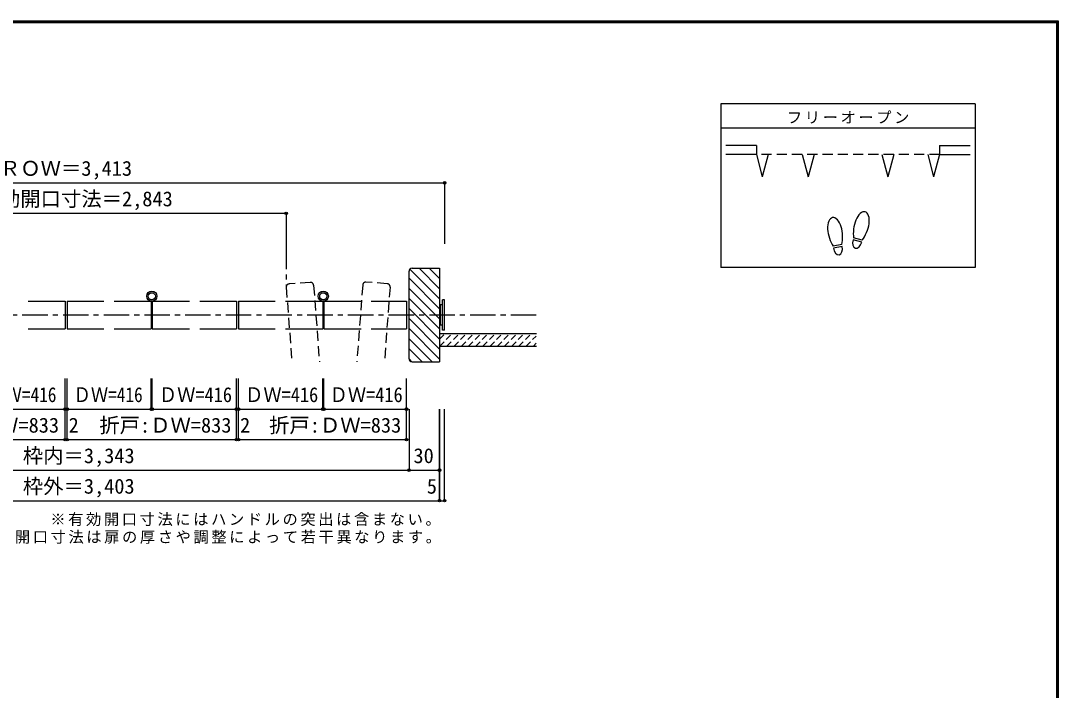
# Model space of a CAD drawing. Units: millimetres at full size, sheet at 1:5; details may follow other scales. Extents: x -973 to 977, y -718 to 696.
# Drawn here: x -43 to 977, y 38 to 696 of the extents above; entities that cross this region are included whole.
import ezdxf
from ezdxf.enums import TextEntityAlignment as Align

# ---------------------------------------------------------------- set-up
doc = ezdxf.new("R2010")
doc.units = ezdxf.units.MM
doc.header["$LTSCALE"] = 5
doc.header["$PDMODE"] = 32
doc.header["$PDSIZE"] = 2.5
for name, pattern in [('CHAIN1', [8, 5, -1, 1, -1]), ('DASHED1', [1.8, 1.2, -0.6]), ('DASHED2', [3, 2, -1])]:
    doc.linetypes.add(name, pattern=pattern)
for name, color, linetype in [('0-1_通り芯', 4, 'CHAIN1'), ('0-3_仕上げ', 2, 'Continuous'), ('0-4_枠', 3, 'Continuous'), ('0-6_扉', 6, 'Continuous'), ('0-7_金物', 7, 'Continuous'), ('0-8_戸当り', 2, 'Continuous'), ('0-A_文字', 7, 'Continuous'), ('0-B_寸法', 7, 'Continuous'), ('0-C_ハッチ', 4, 'Continuous'), ('F-1_枠', 6, 'Continuous')]:
    doc.layers.add(name, color=color, linetype=linetype)
doc.styles.add('ＭＳ ゴシック', font='')
doc.styles.get('ＭＳ ゴシック').set_extended_font_data('MS Gothic')

msp = doc.modelspace()

# ---------------------------------------------------------------- linework, layer by layer
at = {"layer": '0-1_通り芯'}
for p, q in [((217.97, 476.5), (217.97, 434.264)), ((463.653, 406.5), (-460.347, 406.5))]:
    msp.add_line(p, q, dxfattribs=at)
at = {"layer": '0-3_仕上げ'}
for p, q in [((368.653, 388.5), (463.797, 388.5)), ((368.653, 376), (463.797, 376))]:
    msp.add_line(p, q, dxfattribs=at)
at = {"layer": '0-4_枠'}
for p, q in [((338.653, 363.5), (338.653, 449.5)), ((341.653, 452.5), (368.653, 452.5)), ((368.653, 452.5), (368.653, 360.5)), ((341.653, 360.5), (368.653, 360.5))]:
    msp.add_line(p, q, dxfattribs=at)
for centre, start, end in [((341.653, 449.5), 90, 180), ((341.653, 363.5), 180, 270)]:
    msp.add_arc(centre, 3, start, end, dxfattribs=at)
at = {"layer": '0-6_扉', "color": 2, "linetype": 'DASHED2'}
for p, q in [((241.673, 438.619), (220.734, 437.028)), ((317.281, 437.255), (296.341, 438.847)), ((217.97, 433.809), (223.541, 360.5)), ((244.892, 435.855), (250.619, 360.5)), ((293.122, 436.083), (287.378, 360.5)), ((320.045, 434.037), (314.456, 360.5))]:
    msp.add_line(p, q, dxfattribs=at)
at = {"layer": '0-6_扉'}
for p, q in [((-35.472, 420), (0.653, 420)), ((0.653, 420), (0.653, 393)), ((2.653, 420), (2.653, 393)), ((2.653, 420), (38.778, 420)), ((86.403, 420), (86.403, 393)), ((86.403, 420), (123.028, 420)), ((133.028, 420), (169.153, 420)), ((169.153, 420), (169.153, 393)), ((171.153, 420), (171.153, 393)), ((171.153, 420), (207.278, 420)), ((217.278, 420), (253.903, 420)), ((253.903, 420), (253.903, 393)), ((254.903, 420), (254.903, 393)), ((254.903, 420), (291.528, 420)), ((301.528, 420), (336.153, 420)), ((336.153, 420), (336.153, 393)), ((-35.472, 393), (0.653, 393)), ((2.653, 393), (38.778, 393)), ((48.778, 393), (85.403, 393)), ((86.403, 393), (123.028, 393)), ((133.028, 393), (169.153, 393)), ((171.153, 393), (207.278, 393)), ((217.278, 393), (253.903, 393)), ((254.903, 393), (291.528, 393)), ((301.528, 393), (336.153, 393))]:
    msp.add_line(p, q, dxfattribs=at)
msp.add_lwpolyline([(48.778, 420), (85.403, 420), (85.403, 393)], dxfattribs=at)
at = {"layer": '0-6_扉', "color": 2, "linetype": 'DASHED2'}
for centre, start, end in [((241.901, 435.628), 4.34602, 94.34602), ((296.114, 435.855), 85.65398, 175.65398), ((220.961, 434.037), 94.34602, 184.34602), ((317.053, 434.264), 355.65398, 85.65398)]:
    msp.add_arc(centre, 3, start, end, dxfattribs=at)
at = {"layer": '0-7_金物'}
for p, q in [((373.653, 421.5), (371.653, 421.5)), ((371.653, 391.5), (371.653, 421.5)), ((373.653, 391.5), (373.653, 421.5)), ((368.653, 415.5), (369.653, 415.5)), ((369.653, 396.5), (369.653, 416.5)), ((371.653, 416.5), (369.653, 416.5)), ((369.653, 397.5), (368.653, 397.5)), ((371.653, 396.5), (369.653, 396.5)), ((373.653, 391.5), (371.653, 391.5))]:
    msp.add_line(p, q, dxfattribs=at)
for centre, radius in [((85.903, 425), 5), ((85.903, 425), 3.5), ((254.403, 425), 5), ((254.403, 425), 3.5)]:
    msp.add_circle(centre, radius, dxfattribs=at)
at = {"layer": '0-8_戸当り'}
for p, q in [((679.986, 573.251), (649.986, 573.251)), ((679.986, 573.251), (679.986, 564.251)), ((859.986, 573.251), (859.986, 564.251)), ((859.986, 573.251), (889.986, 573.251)), ((679.986, 564.251), (649.986, 564.251)), ((679.986, 564.251), (685.81, 542.517)), ((691.633, 564.251), (685.81, 542.517)), ((724.986, 564.251), (730.81, 542.517)), ((736.633, 564.251), (730.81, 542.517)), ((803.339, 564.251), (809.163, 542.517)), ((814.986, 564.251), (809.163, 542.517)), ((848.339, 564.251), (854.163, 542.517)), ((859.986, 564.251), (854.163, 542.517)), ((859.986, 564.251), (889.986, 564.251))]:
    msp.add_line(p, q, dxfattribs=at)
at = {"layer": '0-8_戸当り', "color": 7, "linetype": 'DASHED2'}
msp.add_line((859.986, 564.251), (679.986, 564.251), dxfattribs=at)
at = {"layer": '0-8_戸当り', "color": 3}
for p, q in [((783.479, 478.206), (774.998, 480.478)), ((784.022, 480.235), (775.542, 482.507)), ((764.011, 475.878), (755.365, 474.353)), ((764.376, 473.81), (755.73, 472.285))]:
    msp.add_line(p, q, dxfattribs=at)
for centre, major_axis, ratio, start_param, end_param in [((757.35, 488.377), (-2.445, 13.867), 0.5, 4.34059143, 8.22577918), ((783.267, 494.378), (3.644, 13.601), 0.5, 4.34059143, 8.22577918), ((783.163, 493.989), (4.416, 16.48), 0.4, 1.85063327, 2.44287679), ((757.42, 487.981), (-2.963, 16.802), 0.4, 1.85063327, 2.44287679), ((757.42, 487.981), (-2.963, 16.802), 0.4, 3.84030852, 4.43255203), ((779.238, 479.342), (1.894, 7.067), 0.6, 1.57079633, 4.71238898), ((783.163, 493.989), (4.416, 16.48), 0.4, 3.84030852, 4.43255203), ((760.053, 473.047), (-1.27, 7.205), 0.6, 1.57079633, 4.71238898)]:
    msp.add_ellipse(centre, major_axis=major_axis, ratio=ratio, start_param=start_param, end_param=end_param, dxfattribs=at)
at = {"layer": '0-A_文字', "color": 3}
for p, q in [((644.986, 614.167), (644.986, 453.167)), ((894.986, 614.167), (644.986, 614.167)), ((894.986, 614.167), (894.986, 453.167)), ((894.986, 590.167), (644.986, 590.167)), ((894.986, 453.167), (644.986, 453.167))]:
    msp.add_line(p, q, dxfattribs=at)
at = {"layer": '0-B_寸法', "color": 4}
for p, q in [((-370.347, 536.5), (373.653, 536.5)), ((373.653, 536.5), (373.653, 476.5)), ((-214.664, 506.5), (217.97, 506.5)), ((217.97, 506.5), (217.97, 476.5)), ((0.653, 314), (0.653, 344)), ((2.653, 314), (2.653, 344)), ((85.403, 314), (85.403, 344)), ((86.403, 314), (86.403, 344)), ((169.153, 314), (169.153, 344)), ((171.153, 314), (171.153, 344)), ((253.903, 314), (253.903, 344)), ((254.903, 314), (254.903, 344)), ((336.153, 314), (336.153, 344)), ((-82.097, 314), (0.653, 314)), ((0.653, 284), (0.653, 314)), ((2.653, 284), (2.653, 314)), ((2.653, 314), (85.403, 314)), ((86.403, 314), (169.153, 314)), ((169.153, 284), (169.153, 314)), ((171.153, 284), (171.153, 314)), ((171.153, 314), (253.903, 314)), ((254.903, 314), (336.153, 314)), ((336.153, 284), (336.153, 314)), ((338.653, 314), (338.653, 254)), ((368.653, 314), (368.653, 224)), ((368.653, 224), (368.653, 314)), ((373.653, 224), (373.653, 314)), ((-332.847, 284), (336.153, 284)), ((-365.347, 254), (368.653, 254)), ((-370.347, 224), (368.653, 224)), ((368.653, 224), (373.653, 224))]:
    msp.add_line(p, q, dxfattribs=at)
at = {"layer": '0-B_寸法'}
for p in [(373.653, 536.5), (217.97, 506.5), (0.653, 314), (2.653, 314), (85.403, 314), (86.403, 314), (169.153, 314), (171.153, 314), (253.903, 314), (254.903, 314), (336.153, 314), (0.653, 284), (2.653, 284), (169.153, 284), (171.153, 284), (336.153, 284), (338.653, 254), (368.653, 254), (368.653, 224), (368.653, 224), (373.653, 224)]:
    msp.add_point(p, dxfattribs=at)
at = {"layer": '0-C_ハッチ'}
for p, q in [((368.653, 422.524), (340.165, 451.012)), ((368.653, 432.423), (348.576, 452.5)), ((368.653, 442.323), (358.476, 452.5)), ((368.653, 452.222), (368.375, 452.5)), ((368.653, 412.624), (338.653, 442.624)), ((368.653, 402.725), (338.653, 432.725)), ((368.653, 392.825), (338.653, 422.825)), ((368.653, 382.926), (338.653, 412.926)), ((368.653, 373.026), (338.653, 403.026)), ((368.653, 363.127), (338.653, 393.127)), ((361.38, 360.5), (338.653, 383.227)), ((351.481, 360.5), (338.653, 373.328)), ((341.581, 360.5), (338.653, 363.428))]:
    msp.add_line(p, q, dxfattribs=at)
at = {"layer": '0-C_ハッチ', "linetype": 'DASHED1'}
for p, q in [((338.42, 388.207), (338.127, 388.5)), ((368.653, 382.821), (374.331, 388.5)), ((368.903, 376), (381.403, 388.5)), ((375.974, 376), (388.474, 388.5)), ((383.045, 376), (395.545, 388.5)), ((390.116, 376), (402.616, 388.5)), ((397.187, 376), (409.687, 388.5)), ((404.258, 376), (416.758, 388.5)), ((411.329, 376), (423.829, 388.5)), ((418.4, 376), (430.9, 388.5)), ((425.471, 376), (437.971, 388.5)), ((432.542, 376), (445.042, 388.5)), ((439.613, 376), (452.113, 388.5)), ((446.684, 376), (459.184, 388.5)), ((453.755, 376), (463.653, 385.898)), ((460.826, 376), (463.653, 378.826))]:
    msp.add_line(p, q, dxfattribs=at)
at = {"layer": 'F-1_枠'}
for p, q in [((-973.347, 695.833), (976.653, 695.833)), ((-973.347, 695), (976.653, 695)), ((-973.347, 694.167), (976.653, 694.167)), ((974.986, 695.833), (974.986, -700.833)), ((975.82, 695.833), (975.82, -700.833)), ((976.653, 695.833), (976.653, -700.833))]:
    msp.add_line(p, q, dxfattribs=at)

# ---------------------------------------------------------------- texts
at = {"layer": '0-A_文字', "char_height": 11, "attachment_point": 7, "style": 'ＭＳ ゴシック'}
for s, insert in [('\\T1.17;フリーオープン', (709.986, 594.667)), ('\\T1.17;※有効開口寸法にはハンドルの突出は含まない。', (-13.847, 199)), ('\\T1.17;※有効開口寸法は扉の厚さや調整によって若干異なります。', (-101.347, 181.5))]:
    msp.add_mtext(s, dxfattribs=dict(at, insert=insert))
at = {"layer": '0-B_寸法', "style": 'ＭＳ ゴシック'}
for s, p in [('ＲＯＷ＝3,413', (-63.347, 539)), ('有効開口寸法＝2,843', (-83.347, 509)), ('折戸:ＤＷ=833', (-135.097, 286.5)), ('折戸:ＤＷ=833', (34.295, 286.5)), ('折戸:ＤＷ=833', (201.153, 286.5)), ('2', (4.153, 286.5)), ('2', (172.653, 286.5)), ('枠内＝3,343', (-40.847, 256.5)), ('30', (343.028, 256.5)), ('枠外＝3,403', (-40.847, 226.5)), ('5', (356.153, 226.5))]:
    msp.add_text(s, height=14.66, dxfattribs=at).set_placement(p, align=Align.BOTTOM_LEFT)
for width, p in [(0.85, (-75.722, 316.5)), (0.85, (9.028, 316.5)), (0.9, (92.778, 316.5)), (0.9, (177.528, 316.5)), (0.9, (260.528, 316.5))]:
    msp.add_text('ＤＷ=416', height=14.66, dxfattribs=dict(at, width=width)).set_placement(p, align=Align.BOTTOM_LEFT)

doc.saveas('drawing.dxf')
